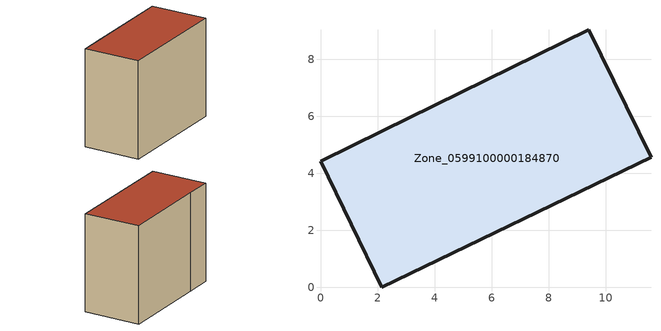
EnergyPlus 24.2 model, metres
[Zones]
Zone_0599100000184870
 floor ground (C_G): 11.59,4.57 2.15,0 0,4.43 2.19,5.49 9.41,9.04 z0
 wall outside (C_F): 2.15,0 11.59,4.57 9.41,9.04 2.19,5.49 0,4.43 2.15,0 z0:8.45
 roof outside (C_R): 9.41,9.04 2.19,5.49 0,4.43 2.15,0 11.59,4.57 z8.45
[BUILDING]
Pand.0599100000184870: North Axis=0; Terrain=City; Loads Convergence Tolerance Value=0.04; Temperature Convergence Tolerance Value=0.4; Solar Distribution=FullExterior; Maximum Number of Warmup Days=25; Minimum Number of Warmup Days=1
[Site:Location]
Rotterdam.The.Hague.AP_ZH_NLD Design_Conditions: Latitude=51.96; Longitude=4.45; Time Zone=1; Elevation=-4.5
[SITE:GROUNDTEMPERATURE:BUILDINGSURFACE]
18, 18, 18, 18, 18, 18, 18, 18, 18, 18, 18, 18
[MATERIAL] Thermal Absorptance=0.9; Solar Absorptance=0.7; Visible Absorptance=0.7
Name | Roughness | Thickness | Conductivity | Density | Specific Heat
G.TI.1946-1964 | MediumSmooth | 0.15 | 1 | 540 | 1210
F.TI.1946-1964 | Rough | 0.3 | 0.857143 | 1920 | 840
R.TI.1946-1964 | MediumRough | 0.2 | 0.277778 | 1500 | 1000
[CONSTRUCTION]
C_G: G.TI.1946-1964
C_F: F.TI.1946-1964
C_R: R.TI.1946-1964
[ZONE]
Zone_0599100000184870: Type=1; Multiplier=1; Ceiling Height=Autocalculate; Volume=Autocalculate; Floor Area=autocalculate; Part of Total Floor Area=Yes
[ZONEINFILTRATION:DESIGNFLOWRATE]
Infil_Zone_0599100000184870: Zone or ZoneList or Space or SpaceList=Zone_0599100000184870; Schedule=AlwaysOn; Design Flow Rate Calculation Method=Flow/Area; Flow Rate per Floor Area=0.003; Constant Term Coefficient=1; Temperature Term Coefficient=0; Velocity Term Coefficient=0; Velocity Squared Term Coefficient=0
[HVACTEMPLATE:ZONE:IDEALLOADSAIRSYSTEM]
Zone_0599100000184870: Maximum Heating Supply Air Temperature=50; Minimum Cooling Supply Air Temperature=13; Maximum Heating Supply Air Humidity Ratio=0.0156; Minimum Cooling Supply Air Humidity Ratio=0.0077; Heating Limit=NoLimit; Cooling Limit=NoLimit; Dehumidification Control Type=ConstantSensibleHeatRatio; Cooling Sensible Heat Ratio=0.7; Dehumidification Setpoint=60; Humidification Control Type=None; Humidification Setpoint=30; Outdoor Air Method=None; Outdoor Air Flow Rate per Person=0.00944; Outdoor Air Flow Rate per Zone Floor Area=0; Outdoor Air Flow Rate per Zone=0; Demand Controlled Ventilation Type=None; Outdoor Air Economizer Type=NoEconomizer; Heat Recovery Type=None; Sensible Heat Recovery Effectiveness=0.7; Latent Heat Recovery Effectiveness=0.65
[ZONECONTROL:THERMOSTAT]
ThermostatControl_Zone_0599100000184870: Zone or ZoneList=Zone_0599100000184870; Control Type Schedule=DualSetpointControlType; Control 1=Thermostat_Zone_0599100000184870; Temperature Difference Between Cutout And Setpoint=0
[THERMOSTATSETPOINT:DUALSETPOINT]
Thermostat_Zone_0599100000184870: Heating Setpoint Temperature Schedule=HeatingSetpoint_Zone_0599100000184870; Cooling Setpoint Temperature Schedule=CoolingSetpoint_Zone_0599100000184870
[SCHEDULE:COMPACT]
HeatingSetpoint_Zone_0599100000184870: Through: 12/31, For: AllDays, Until: 24:00, 21
CoolingSetpoint_Zone_0599100000184870: Through: 12/31, For: AllDays, Until: 24:00, 24
DualSetpointControlType: Through: 12/31, For: AllDays, Until: 24:00, 4
AlwaysOn: Through: 12/31, For: AllDays, Until: 24:00, 1
